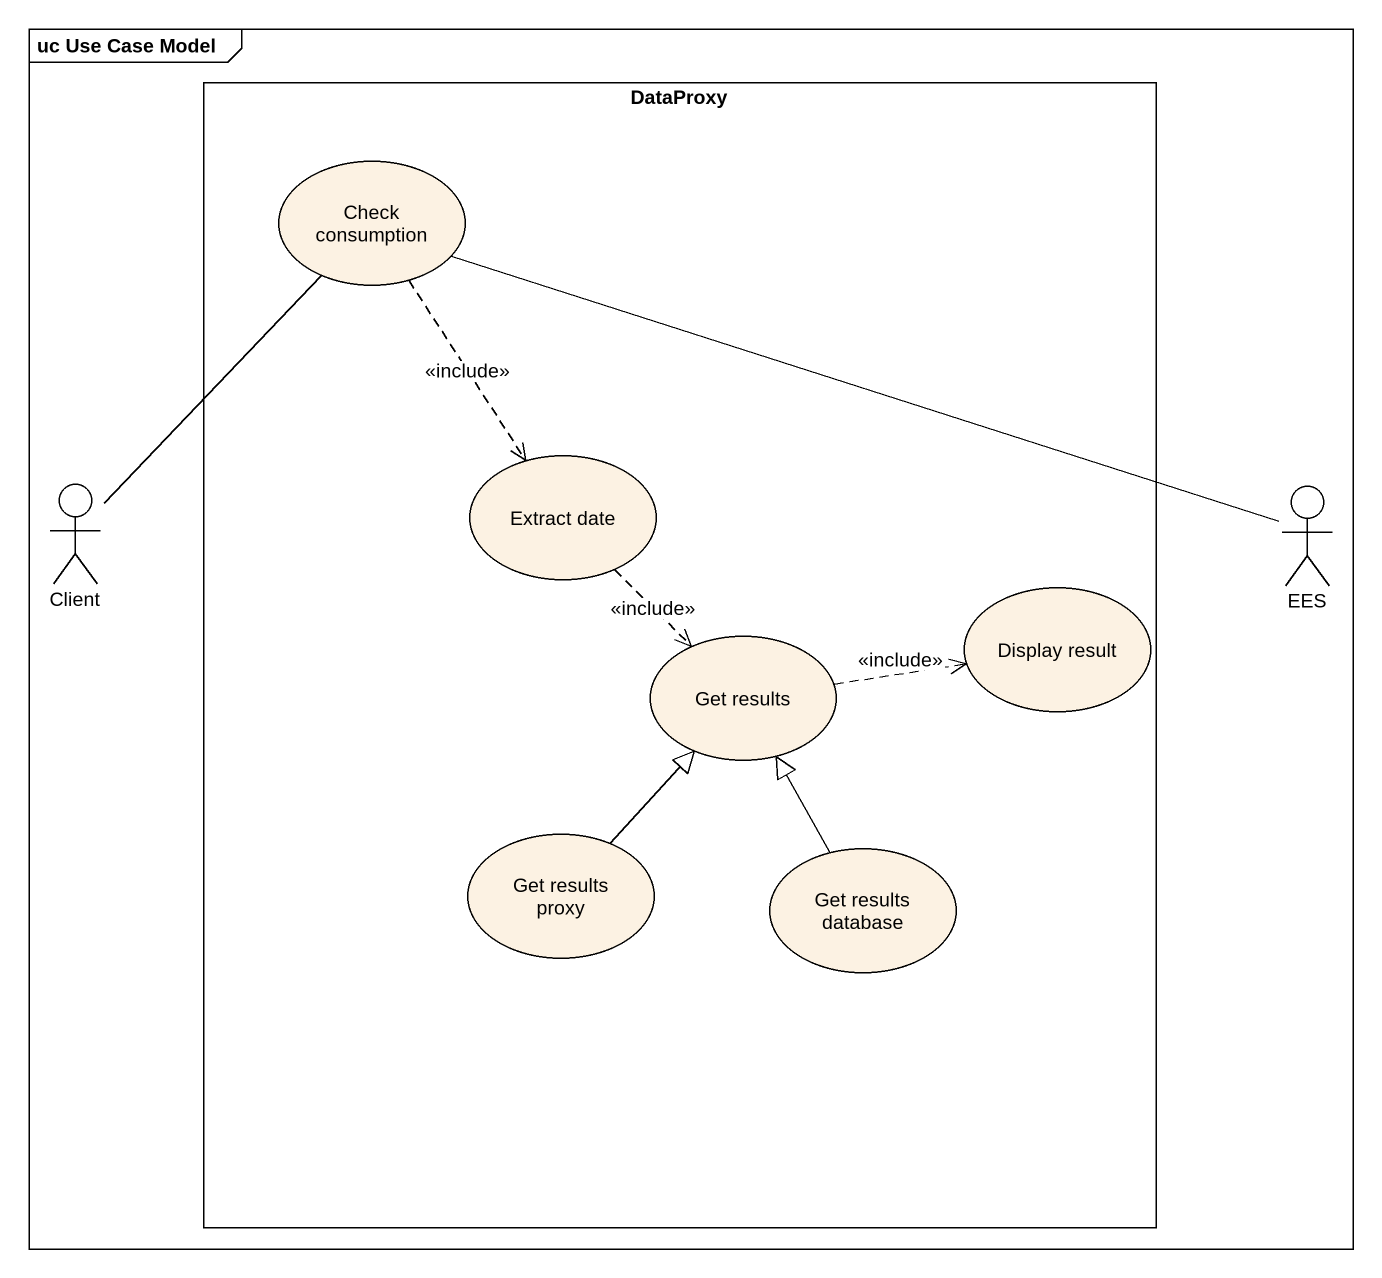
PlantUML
@startuml
mainframe uc Use Case Model
rectangle DataProxy {
  usecase "Check consumption" as Check_consumption
  usecase "Extract date" as Extract_date
  usecase "Get results" as Get_results
  usecase "Display result" as Display_result
  usecase "Get results proxy" as Get_results_proxy
  usecase "Get results database" as Get_results_database
}
actor Client
actor EES
Check_consumption ..> Extract_date : <<include>>
Extract_date ..> Get_results : <<include>>
Client -up- Check_consumption
EES -left- Check_consumption
Get_results .right.> Display_result : <<include>>
Get_results_proxy -up-|> Get_results
Get_results_database -up-|> Get_results
@enduml
